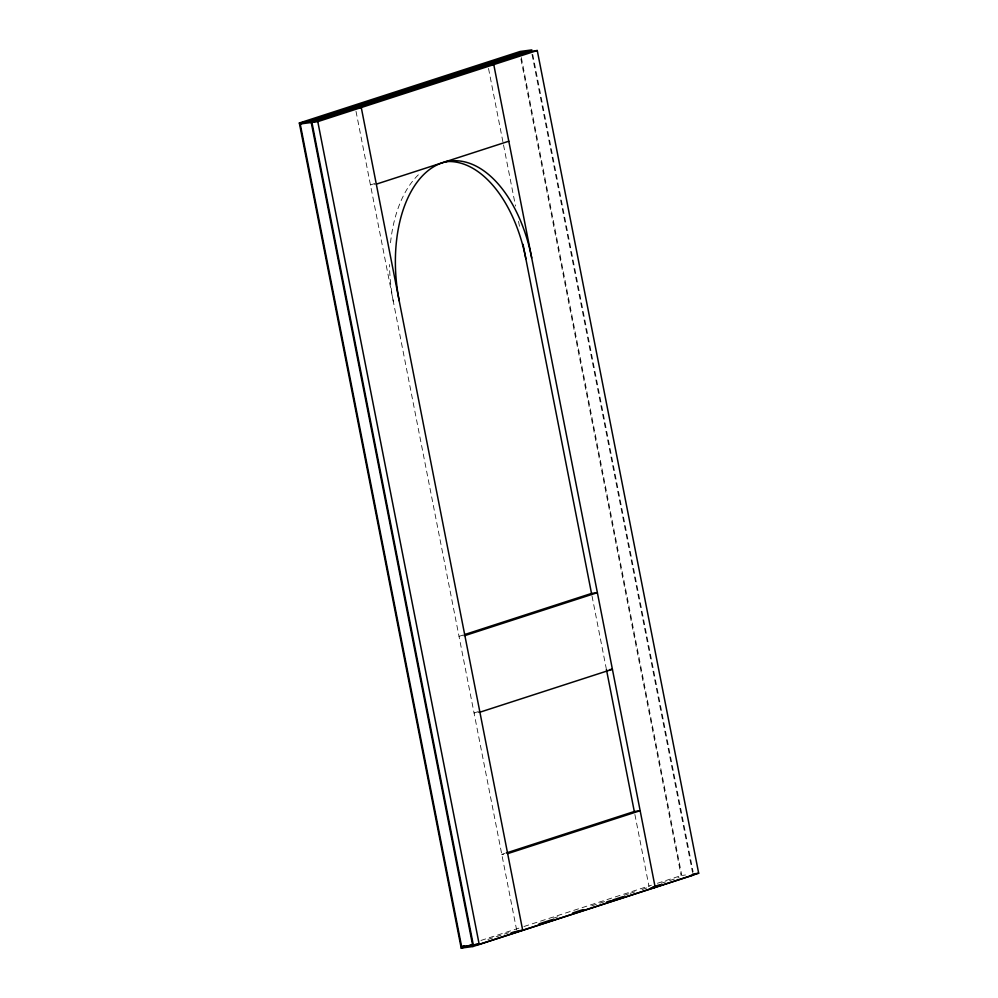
<?xml version="1.0" encoding="UTF-8"?>
<svg xmlns="http://www.w3.org/2000/svg" width="998" height="998" viewBox="0 0 998 998"><rect width="100%" height="100%" fill="white"/><g stroke="black" fill="none" stroke-linecap="round" stroke-linejoin="round"><path stroke-width="0.75" stroke-dasharray="4.99 3.74" d="M374.874 183.507L370.458 184.929L374.849 184.343M463.446 634.94L459.03 636.375L463.421 635.788M478.479 711.549L474.062 712.984L479.913 712.198M504.751 853.477L501.807 854.425L504.739 854.039M480.911 940.453L522.441 927.005M523.925 926.518L651.457 885.201M657.383 883.28L681.11 875.583L685.501 874.996M487.872 939.455L508.618 932.731M553.079 918.322L559.005 916.401M591.614 905.847L604.95 901.518M624.212 895.281L628.665 893.834M630.15 893.36L636.075 891.439M642.001 889.517L649.411 887.11M661.262 883.267L679.052 877.516M532.745 54.478L693.123 871.928M532.009 54.354L692.525 872.489M521.343 57.585L681.709 875.021M520.906 58.982L681.11 875.583M488.521 68.45L503.217 143.375M503.516 144.91L515.517 206.075M518.523 221.369L520.02 229.016M592.026 596.031L606.248 668.548M634.89 814.505L649.037 886.611M356.012 111.327L516.54 929.537M393.349 301.621A119.348 68.887 82.4 0 1 389.519 264.52M390.517 242.751A119.348 68.887 82.4 0 1 420.944 172.467"/><path stroke-width="1.5" d="M299.325 123.016L520.133 51.472L531.847 49.9L311.027 121.444L299.325 123.016L461.201 948.1L472.902 946.528L693.722 874.984L690.791 875.371M300.223 123.977L519.696 52.869L537.261 50.511L698.675 873.238L479.202 944.358L461.637 946.703L300.223 123.977L317.788 121.631L537.261 50.511M531.41 51.297L311.937 122.417L473.351 945.131L477.793 943.696M376.308 184.143L508.805 141.217M464.918 634.466L591.515 593.436L597.365 592.662L464.881 635.589M479.913 712.198L612.398 669.271L609.479 669.658M506.223 853.003L634.291 811.499L640.155 810.713L507.658 853.639M461.637 946.703L464.606 945.742M461.201 948.1L471.567 944.744M511.038 932.918L515.392 931.508M538.92 923.886L552.168 919.595M572.702 912.945L583.082 909.577M606.634 901.942L611.05 900.52M612.747 899.971L623.126 896.603M652.779 886.997L660.202 884.59M487.922 65.394L493.773 64.608L655.187 887.334L650.796 887.921M355.425 108.32L361.276 107.535L522.69 930.261L516.839 931.047M692.824 874.023L698.675 873.238M523.014 244.31L591.727 594.496M606.422 669.433L634.329 811.648M317.788 121.631L479.202 944.358M311.027 121.444L472.902 946.528M445.183 161.701A119.348 68.887 82.4 0 1 525.846 258.694M399.212 300.835A119.348 68.887 82.4 0 1 442.563 162.686A119.348 68.887 82.4 0 1 531.697 257.908"/></g></svg>
